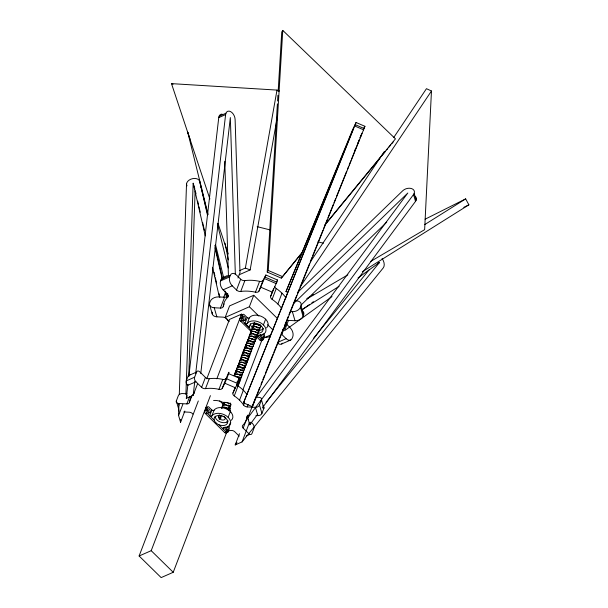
<?xml version="1.0" encoding="UTF-8"?>
<svg xmlns="http://www.w3.org/2000/svg" width="608" height="608" viewBox="0 0 608 608"><rect width="100%" height="100%" fill="white"/><g stroke="black" fill="none" stroke-linecap="round" stroke-linejoin="round"><path stroke-width="0.91" d="M184.855 411.031L180.561 422.279L178.577 415.454L178.965 404.077M179.292 394.6L186.512 184.14A6.794 4.59 -16.2 0 1 192.721 178.623A6.794 4.59 -16.2 0 1 199.72 181.511L207.647 214.1M180.561 422.279L180.66 419.436M185.904 394.531L193.162 183.244L194.894 189.21M188.769 375.774L195.107 191.011M393.771 137.446L426.451 88.684L431.467 90.995L424.642 229.672L370.743 261.379M301.766 253.232L281.306 278.13L267.231 272.08L277.4 103.839M277.575 101.004L277.917 95.334M278.145 91.55L281.747 32.004L282.773 30.4L395.458 138.867L325.06 224.534M267.231 272.08L268.257 270.476L282.773 30.4M265.871 275.044L258.947 291.148A3.701 2.432 20.9 0 1 255.451 292.19A32.65 21.417 20.9 0 0 240.738 291.452A3.701 2.432 20.9 0 1 236.527 290.024L232.241 285.821A6.665 4.188 66.3 0 1 229.71 276.883L230.265 275.447A6.665 4.188 66.3 0 1 236.375 274.983L240.662 279.194A3.701 2.432 20.9 0 0 244.872 280.615A32.65 21.417 20.9 0 1 259.593 281.352A3.701 2.432 20.9 0 0 263.082 280.311L265.833 274.991L277.62 280.068L270.697 296.202A3.701 2.432 20.9 0 0 272.11 299.349A32.65 21.417 20.9 0 1 281.846 308.697M197.471 384.074L193.177 395.314L186.306 398.339L187.94 384.203M188.814 376.671L218.751 117.61A6.794 4.271 66.3 0 1 222.064 114.144M193.177 395.314L194.811 381.186M195.677 373.654L225.614 114.593A6.794 4.271 66.3 0 1 230.569 111.598A6.794 4.271 66.3 0 1 235.106 119.472L239.993 272.718L237.986 277.962M200.769 373.464L230.341 117.564L235.349 274.626M239.499 270.628L245.381 268.044L276.997 90.083L171.494 83.63L209.874 198.96M239.225 274.74L250.146 269.937L277.461 116.204M222.186 388.375C227.217 379.688 234.544 356.843 222.186 388.375A3.397 2.227 20.9 0 1 218.986 389.325A29.952 19.654 20.9 0 0 205.481 388.649A3.397 2.227 20.9 0 1 201.62 387.342L195.928 381.756A3.397 2.136 66.3 0 1 194.636 377.203L196.604 372.05A3.397 2.136 66.3 0 1 199.72 371.815L205.42 377.401A3.397 2.227 20.9 0 0 209.281 378.708A29.952 19.654 20.9 0 1 222.779 379.384A3.397 2.227 20.9 0 0 225.986 378.434M255.535 397.206L259.206 397.389A3.397 2.295 -16.2 0 1 261.486 399.942L259.517 405.095A3.397 2.295 -16.2 0 1 255.413 407.33L247.152 406.919A3.397 2.227 20.9 0 1 243.58 405.027A29.952 19.654 20.9 0 0 234.27 395.899A3.397 2.227 20.9 0 1 232.97 393.004L236.656 385.366L239.75 377.165L239.332 377.895M243.519 402.846L356.068 122.489L364.937 126.312L252.373 406.653L243.519 402.846L353.392 128.736L285.996 291.62L287.607 292.311M227.035 296.37A3.701 2.432 20.9 0 1 224.58 297.244L218.363 296.932A6.665 4.507 -16.2 0 0 210.3 301.317L209.752 302.754A6.665 4.507 -16.2 0 0 214.229 307.77L220.446 308.074A3.701 2.432 20.9 0 0 223.242 306.356A32.65 21.417 20.9 0 1 227.81 297.137A3.701 2.432 20.9 0 0 227.407 294.036L223.121 289.826A6.665 4.188 66.3 0 1 220.598 280.896L221.145 279.452A6.665 4.188 66.3 0 1 224.512 277.423M178.501 408.416L176.328 400.938L178.296 395.785A3.397 2.295 -16.2 0 1 182.408 393.551L186.99 393.779M195.928 381.756L187.56 385.434A3.397 2.136 66.3 0 1 186.276 380.882L188.244 375.729A3.397 2.136 66.3 0 1 190.137 374.733M178.577 415.454L182.871 404.206M223.721 297.228L225.393 292.851L224.968 291.012M220.446 308.074L224.58 297.244M186.306 398.339L187.302 395.74M223.242 306.356L224.192 303.856M176.328 400.938A3.397 2.295 -16.2 0 0 178.608 403.492L186.869 403.902L189.719 396.446M227.81 297.137L228.448 295.465M186.869 403.902A3.397 2.227 20.9 0 0 189.43 402.321L191.33 397.351M229.254 321.389L225.188 317.399L229.573 305.908L253.749 295.275L277.468 318.546M236.527 290.024L240.662 279.194M201.62 387.342L205.42 377.401M227.734 429.575L173.227 572.288L161.143 577.6L139.118 555.993L198.314 400.961M206.773 378.807L229.444 319.451L241.528 314.138L242.866 315.446M240.738 291.452L244.872 280.615M205.481 388.649L209.281 378.708M139.118 555.993L151.202 550.681L210.406 395.641M216.836 378.807L241.528 314.138M214.145 420.105L206.826 412.961A2.037 1.284 66.3 0 1 206.051 410.233L207.161 407.33A2.037 1.284 66.3 0 1 209.03 407.185L211.896 410.005A1.36 0.889 20.9 0 0 214.069 410.187A10.184 6.68 20.9 0 1 227.772 409.655A10.184 6.68 20.9 0 1 231.222 420.318M247.19 317.589L244.994 323.334L249.424 327.72L242.113 320.553A2.037 1.284 66.3 0 1 241.346 317.817L242.448 314.914A2.037 1.284 66.3 0 1 244.325 314.777L247.19 317.589A1.36 0.889 20.9 0 0 249.356 317.771A10.184 6.68 20.9 0 1 263.059 317.239A10.184 6.68 20.9 0 1 266.509 327.902M225.188 317.399L249.364 306.766L253.749 295.275M255.451 292.19L259.593 281.352M218.986 389.325L222.779 379.384M211.896 410.005L209.707 415.75A1.36 0.889 20.9 0 0 211.873 415.933A10.184 6.68 20.9 0 1 228.129 417.339L230.326 411.593M258.947 291.148L263.082 280.311M211.873 415.933L214.069 410.187M244.994 323.334A1.36 0.889 20.9 0 0 247.16 323.524L249.356 317.771M220.886 417.878L219.252 418.996L220.886 417.878A1.87 1.444 42.1 0 1 220.689 417.514A1.87 1.512 38.3 0 1 220.582 417.134A1.87 1.558 32.7 0 1 220.56 416.754A1.87 1.588 25.4 0 1 220.613 416.488M218.903 424.81L226.206 431.976A2.037 1.284 66.3 0 0 228.076 431.84L229.186 428.936A2.037 1.284 66.3 0 0 228.41 426.2M232.97 393.004L235.182 387.205M227.742 408.363L227.924 407.884M228.646 405.992L228.828 405.513M229.55 403.621L229.733 403.142M236.968 384.18L236.786 384.659A3.397 2.227 20.9 0 0 238.062 385.958A29.952 19.654 20.9 0 1 246.992 394.531M237.69 382.288L237.88 381.809M238.602 379.924L238.784 379.445M239.506 377.553L239.689 377.074M240.411 375.182L240.593 374.703M241.315 372.81L241.498 372.332M242.22 370.439L242.402 369.96M243.124 368.068L243.306 367.589M244.028 365.697L244.211 365.218M244.933 363.326L245.115 362.847M245.837 360.962L246.02 360.483M246.742 358.591L246.924 358.112M247.646 356.22L247.836 355.741M248.558 353.848L248.74 353.37M249.462 351.477L249.645 350.998M250.367 349.106L250.549 348.627M251.271 346.735L251.454 346.256M252.176 344.371L252.358 343.892M253.08 342L253.262 341.521M253.984 339.629L254.167 339.15M254.889 337.258L255.071 336.779M255.793 334.886L255.976 334.408M256.698 332.515L256.88 332.036M257.602 330.144L257.792 329.665M258.514 327.773L258.696 327.294M259.418 325.409L259.601 324.93M270.697 296.202L273.562 288.701M234.27 395.899L238.062 385.958M272.11 299.349L276.245 288.511A3.701 2.432 20.9 0 1 274.755 286.672M223.98 427.492L223.349 429.134A1.36 0.889 20.9 0 1 223.911 427.751A10.184 6.68 20.9 0 0 228.129 417.339M256.736 334.856L258.643 336.726L259.266 335.084M258.643 336.726A1.36 0.889 20.9 0 1 259.206 335.335A10.184 6.68 20.9 0 0 263.424 324.923L265.612 319.177M228.707 426.991L230.402 422.568M242.919 389.789L263.028 337.159M239.544 400.193L243.337 390.252M256.036 336.27L260.049 340.199A2.037 1.284 66.3 0 0 261.919 340.062L263.37 339.424L264.472 336.52A2.037 1.284 66.3 0 0 263.705 333.792M277.864 304.03L281.998 293.193M285.996 291.62L352.359 130.348L356.068 122.489M243.58 405.027L244.522 402.542M247.152 406.919L248.102 404.434M382.067 258.567A6.794 4.271 66.3 0 1 383.276 267.885L242.068 441.91L235.197 444.927L239.491 433.686M251.4 422.514L252.67 423.761A3.397 2.136 66.3 0 1 253.954 428.313L251.993 433.466A3.397 2.136 66.3 0 1 248.877 433.702L243.177 428.116A3.397 2.227 20.9 0 1 242.805 425.273A29.952 19.654 20.9 0 0 247 416.814L247.638 415.158M243.177 428.116L246.977 418.175A3.397 2.227 20.9 0 1 246.536 417.658M257.716 414.116L249.797 424.794L247.813 417.97L254.752 399.806M252.373 406.653L259.639 387.623M285.958 323.631L290.244 327.834A6.665 4.188 66.3 0 1 292.775 336.771L292.228 338.215A6.665 4.188 66.3 0 1 286.11 338.671L281.823 334.461L285.958 323.631A3.701 2.432 20.9 0 1 285.486 323.068M242.068 441.91L249.333 422.879M288.549 320.18L284.544 330.676L332.006 296.59M249.797 424.794L250.792 422.195M286.072 321.784A3.701 2.432 20.9 0 1 288.785 320.424L295.002 320.735A6.665 4.507 -16.2 0 0 303.065 316.35L300.436 307.291L300.983 305.847A6.665 4.507 -16.2 0 0 296.506 300.838L294.728 300.747M255.991 415.553L257.83 415.644A3.397 2.295 -16.2 0 0 261.934 413.41L263.902 408.257L261.486 399.942M303.065 316.35L303.62 314.906L300.983 305.847M261.052 384.104L262.116 381.467M262.823 379.711L264.594 375.311M265.301 373.548L273.083 354.198M273.79 352.442L283.343 328.692M284.4 326.055L285.821 322.536M286.528 320.773L288.298 316.373M289.005 314.617L296.788 295.268M297.494 293.504L299.265 289.112M299.972 287.348L309.525 263.598M310.232 261.843L312.003 257.442M312.71 255.687L322.97 230.174M323.676 228.418L327.21 219.617M327.917 217.862L333.23 204.668M333.936 202.905L335.707 198.512M336.414 196.749L346.674 171.243M347.381 169.48L348.445 166.843M349.152 165.08L350.915 160.687M351.629 158.924L359.412 139.574L357.892 143.047M360.118 137.818L361.889 133.418L360.065 137.796M354.631 150.928L355.718 148.299M361.395 133.707L361.585 133.258M363.835 128.227L364.268 127.346M237.865 380.851L238.967 378.632M276.906 281.192L277.613 280.052M364.511 126.897L364.914 126.297M281.306 278.13L302.792 251.628M310.49 261.698L384.279 151.597M300.223 286.816L431.467 90.995M255.079 398.939L407.808 193.025L293.687 303.453M247.813 417.97L413.531 194.537A6.794 4.59 -16.2 0 0 411.684 188.624A6.794 4.59 -16.2 0 0 402.777 190.714L297.35 292.729M262.238 408.014L415.515 201.362A6.794 4.59 -16.2 0 0 415.538 196.62M313.508 338.352L369.026 269.937M266.046 402.283L379.476 262.496L377.758 263.256M235.197 444.927L236.998 442.715M325.234 224.679L379.992 158.042M381.193 156.575L385.404 151.453M386.612 149.986L387.813 148.519M389.014 147.06L390.822 144.864M392.023 143.397L393.224 141.93M301.104 305.018L386.696 222.194M302.678 309.404L309.578 304.448M311.874 302.799L313.409 301.697M358.036 277.894L379.476 262.496M307.01 298.52L310.217 296.506M311.82 295.503L313.424 294.5M424.802 224.55L465.667 198.884L468.882 204.82L362.315 271.753M302.222 309.495L339.074 286.345M307.04 298.855L347.875 274.831M425.106 219.199L465.667 198.884M463.813 207.358L468.882 204.82M222.619 277.674L227.43 275.553M290.746 339.994L281.633 343.999M219.07 116.265L225.933 113.248M218.751 117.61L225.614 114.593M221.145 279.452L230.265 275.447M220.598 280.896L229.71 276.883M223.121 289.826L232.241 285.821M242.448 314.914L241.004 315.552A2.037 1.284 66.3 0 1 242.668 315.233M241.346 317.817L239.894 318.455A2.037 1.284 66.3 0 0 240.662 321.191L251.355 331.679M240.662 321.191L242.113 320.553M263.705 338.01L270.613 334.97M260.049 340.199L261.501 339.568A2.037 1.284 66.3 0 0 263.37 339.424M188.244 375.729L196.604 372.05M186.276 380.882L194.636 377.203M277.826 342.312L286.11 338.671M207.161 407.33L205.709 407.968A2.037 1.284 66.3 0 1 207.381 407.649M206.051 410.233L204.6 410.871A2.037 1.284 66.3 0 0 205.375 413.6L224.755 432.615A2.037 1.284 66.3 0 0 226.624 432.478L228.076 431.84M205.375 413.6L206.826 412.961M229.809 408.318L228.099 409.07L230.432 408.272M224.755 432.615L226.206 431.976M246.134 436.042L249.478 434.568M290.594 311.585L292.372 311.668A6.665 4.507 -16.2 0 0 300.436 307.291M212.268 312.17A6.665 4.507 -16.2 0 0 216.858 316.829L223.083 317.14A3.701 2.432 20.9 0 1 226.974 319.2A32.65 21.417 20.9 0 0 228.555 321.358M183.776 411.943L189.286 412.216A3.397 2.227 20.9 0 1 192.858 414.109M257.192 226.678L270.066 229.892M317.878 241.84L323.395 243.215M276.997 90.083L279.384 91.033M171.494 83.63L173.082 84.261M245.381 268.044L250.146 269.937M355.376 124.731L364.222 128.539M354.852 126.061L363.698 129.869M268.257 270.476L282.332 276.526M265.164 277.187L276.921 282.241M264.617 278.631L276.366 283.678M260.878 287.25L272.627 292.304M228.631 373.654L239.408 378.282M226.662 378.799L237.447 383.435M224.755 383.2L235.539 387.836M249.364 306.766L258.848 316.076M267.657 324.718L273.083 330.038M256.85 335L261.501 339.568M236.656 385.191L238.009 386.513M246.977 418.175L248.239 419.414M219.693 400.854L223.744 404.829M239.24 436.134L234.817 431.794A3.397 2.227 20.9 0 0 230.956 430.487A29.952 19.654 20.9 0 1 228.395 430.745M151.202 550.681L173.227 572.288M217.968 223.288L228.16 253.924M190.053 139.27L187.728 132.111L208.111 214.662M209.699 305.148L212.329 314.207M414.192 193.344L416.176 200.161M413.531 194.537L415.515 201.362M292.372 311.668L295.002 320.735M259.517 405.095L261.934 413.41M225.393 292.851L226.632 297.114M255.413 407.33L257.83 415.644M186.512 184.14L187.013 185.843M214.229 307.77L216.858 316.829M178.608 403.492L179.094 405.156M217.39 223.934L228.258 267.961M215.582 244.933L223.736 277.955M214.86 245.389L222.498 278.51M225.469 291.392L226.738 296.917M199.72 181.511L207.571 215.559M214.996 247.768L222.209 279.049M195.358 190.988L195.996 193.762M197.699 201.149L198.55 204.843M198.976 206.69L200.252 212.23M202.593 222.391L204.508 230.698M214.092 272.262L214.943 275.956M215.369 277.803L216.646 283.343M218.986 293.497L219.838 297.19M193.162 183.244L205.291 235.881M212.534 267.284L219.351 296.833M225.013 243.2L228.38 259.95M224.77 161.272L228.418 275.751M281.823 334.461A3.701 2.432 20.9 0 1 281.223 333.708M227.377 295.518A32.65 21.417 20.9 0 1 227.726 293.451M276.245 288.511A32.65 21.417 20.9 0 1 285.98 297.859M285.904 322.84A32.65 21.417 20.9 0 1 282.88 329.779M264.267 337.394A32.65 21.417 20.9 0 0 268.5 337.045A3.701 2.432 20.9 0 1 270.066 337.106M302.358 310.893A6.665 4.507 -16.2 0 1 303.62 314.906M282.598 343.163A6.665 4.188 66.3 0 1 277.658 343.262M189.43 402.321A29.952 19.654 20.9 0 1 193.625 393.862A3.397 2.227 20.9 0 0 194.081 392.441M247 416.814A3.397 2.227 20.9 0 1 248.862 415.256M262.922 406.007A3.397 2.295 -16.2 0 1 263.902 408.257M179.094 411.061A3.397 2.295 -16.2 0 1 178.744 409.252M213.583 400.452A12.928 8.482 20.9 0 1 224.686 403.37M228.988 407.36A12.928 8.482 20.9 0 1 230.652 412.52M228.22 420.956A7.129 4.682 20.9 0 1 220.484 422.089A7.129 4.682 20.9 0 1 215.11 416.206M263.507 328.548A7.129 4.682 20.9 0 1 258.567 330.281M252.54 327.803A7.129 4.682 20.9 0 1 250.397 323.79M227.453 421.891A10.184 6.68 20.9 0 1 226.792 421.967M225.492 427.15A2.303 1.444 66.3 0 1 226.419 430.738M227.05 426.603A2.303 1.444 66.3 0 1 228.084 429.628A2.303 1.444 66.3 0 1 226.1 430.107A2.303 1.444 66.3 0 1 224.975 427.105M205.664 410.674A2.265 1.429 66.3 0 1 205.785 410.02M206.971 409.336A2.265 1.429 66.3 0 1 208.567 410.902A2.265 1.429 66.3 0 1 208.62 413.121M251.461 330.691A7.129 4.682 20.9 0 1 252.206 323.334A7.129 4.682 20.9 0 1 262.451 327.438A7.129 4.682 20.9 0 1 257.632 333.161M247.16 323.524A10.184 6.68 20.9 0 1 263.424 324.923M260.779 334.734A2.303 1.444 66.3 0 1 261.706 338.322M262.344 334.187A2.303 1.444 66.3 0 1 263.37 337.212A2.303 1.444 66.3 0 1 261.394 337.698A2.303 1.444 66.3 0 1 260.262 334.696M240.95 318.258A2.265 1.429 66.3 0 1 241.072 317.612M242.265 316.928A2.265 1.429 66.3 0 1 243.854 318.486A2.265 1.429 66.3 0 1 243.914 320.705M223.843 416.138A3.397 2.227 20.9 0 1 224.352 419.733A3.397 2.227 20.9 0 1 219.404 418.555A3.397 2.227 20.9 0 1 220.37 415.31M220.704 418.357A1.87 1.444 42.1 0 1 220.506 417.992A1.87 1.512 38.3 0 1 220.4 417.612A1.87 1.558 32.7 0 1 220.377 417.232A1.87 1.588 25.4 0 1 220.461 416.875A1.87 1.588 17.5 0 1 220.628 416.548A1.87 1.566 10.1 0 1 220.879 416.275A1.87 1.52 4.2 0 1 221.206 416.054A1.87 1.452 0.2 0 1 221.586 415.902A1.87 1.368 -2 0 1 222.004 415.819M219.663 418.752A3.815 2.744 29.8 0 1 219.359 414.793M219.914 418.236A3.815 2.295 11.8 0 1 218.66 415.857M236.003 372.43A3.815 2.744 29.8 0 1 237.401 369.33A3.815 2.744 29.8 0 1 241.824 370.69M242.934 370.28A3.815 2.212 13.3 0 1 242.022 373.122M235.38 375.364A3.815 2.744 29.8 0 1 236.231 371.792A3.815 2.744 29.8 0 1 240.912 373.061M242.022 372.651A3.815 2.212 13.3 0 1 240.836 375.569M234.103 375.387A3.815 2.744 29.8 0 1 240.008 375.432M241.118 375.022A3.815 2.212 13.3 0 1 240.213 377.864M236.786 376.458A3.815 2.744 29.8 0 1 239.104 377.804M240.213 377.393A3.815 2.212 13.3 0 1 239.028 380.312M237.112 382.371A3.815 2.744 29.8 0 1 237.295 382.538M238.404 382.136A3.815 2.212 13.3 0 1 237.211 385.046M237.5 384.507A3.815 2.212 13.3 0 1 237.903 386.414A3.815 2.66 31.1 0 0 237.546 384.058M224.428 403.651A3.815 2.744 29.8 0 1 224.025 402.23M223.402 405.779A3.815 2.744 29.8 0 1 224.648 402.534A3.815 2.744 29.8 0 1 229.148 403.872M230.257 403.461A3.815 2.212 13.3 0 1 229.284 406.326M222.315 407.649A3.815 2.744 29.8 0 1 223.995 404.837A3.815 2.744 29.8 0 1 228.243 406.243M229.353 405.832A3.815 2.212 13.3 0 1 228.091 408.766M221.631 408.173A3.815 2.744 29.8 0 1 227.339 408.614M228.448 408.204A3.815 2.212 13.3 0 1 228.441 410.59M239.385 379.848A3.815 2.212 13.3 0 1 238.404 382.607M242.972 369.831A3.815 2.66 31.1 0 1 242.516 373.145M236.208 372.392A3.815 2.295 11.8 0 1 237.173 369.641A3.815 2.295 11.8 0 1 241.923 370.264M240.616 370.447A1.87 0.98 2.5 0 1 240.912 370.576M239.848 372.871A1.87 0.98 2.5 0 1 240.046 372.97M225.332 408.211A1.87 1.178 -1.9 0 1 225.75 408.264M228.494 407.755A3.815 2.66 31.1 0 1 228.448 410.75M221.684 408.219A3.815 2.295 11.8 0 1 227.438 408.188M229.398 405.384A3.815 2.66 31.1 0 1 228.562 408.88M222.467 407.694A3.815 2.295 11.8 0 1 223.759 405.141A3.815 2.295 11.8 0 1 228.342 405.817M230.303 403.02A3.815 2.66 31.1 0 1 230.151 406.106M223.736 405.802A3.815 2.295 11.8 0 1 224.352 402.884A3.815 2.295 11.8 0 1 229.254 403.446M238.45 381.687A3.815 2.66 31.1 0 1 237.698 385.145M237.021 381.9A3.815 2.295 11.8 0 1 237.394 382.113M239.354 379.316A3.815 2.66 31.1 0 1 238.83 382.668M240.259 376.945A3.815 2.66 31.1 0 1 239.506 380.403M235.828 376.496A3.815 2.295 11.8 0 1 239.21 377.37M241.163 374.574A3.815 2.66 31.1 0 1 240.639 377.925M234.118 375.402A3.815 2.295 11.8 0 1 240.114 375.007M242.068 372.202A3.815 2.66 31.1 0 1 241.315 375.668M235.136 374.513A3.815 2.295 11.8 0 1 236.428 371.959A3.815 2.295 11.8 0 1 241.019 372.636M228.319 403.803A1.87 0.889 5.8 0 1 228.547 403.963M224.086 402.511A3.815 2.295 11.8 0 1 224.025 402.154M254.212 325.272A3.815 2.744 29.8 0 1 254.661 322.354M253.202 327.4A3.815 2.744 29.8 0 1 254.6 324.292A3.815 2.744 29.8 0 1 259.016 325.66M260.125 325.25A3.815 2.212 13.3 0 1 259.084 328.13M252.366 329.931A3.815 2.744 29.8 0 1 253.612 326.686A3.815 2.744 29.8 0 1 258.111 328.024M259.221 327.621A3.815 2.212 13.3 0 1 258.453 330.418M251.423 332.219A3.815 2.744 29.8 0 1 252.746 329.042A3.815 2.744 29.8 0 1 257.207 330.395M258.316 329.992A3.815 2.212 13.3 0 1 257.268 332.872M250.557 334.674A3.815 2.744 29.8 0 1 251.803 331.428A3.815 2.744 29.8 0 1 256.302 332.766M257.412 332.356A3.815 2.212 13.3 0 1 256.644 335.16M249.69 337.121A3.815 2.744 29.8 0 1 250.861 333.815A3.815 2.744 29.8 0 1 255.398 335.137M256.508 334.727A3.815 2.212 13.3 0 1 255.39 337.63M248.71 339.332A3.815 2.744 29.8 0 1 250.032 336.156A3.815 2.744 29.8 0 1 254.494 337.508M255.603 337.098A3.815 2.212 13.3 0 1 254.767 339.918M247.92 341.947A3.815 2.744 29.8 0 1 249.014 338.565A3.815 2.744 29.8 0 1 253.589 339.88M254.699 339.469A3.815 2.212 13.3 0 1 253.582 342.365M246.863 343.991A3.815 2.744 29.8 0 1 248.262 340.883A3.815 2.744 29.8 0 1 252.685 342.251M253.794 341.84A3.815 2.212 13.3 0 1 252.951 344.66M246.149 346.765A3.815 2.744 29.8 0 1 247.16 343.322A3.815 2.744 29.8 0 1 251.78 344.614M252.89 344.212A3.815 2.212 13.3 0 1 251.765 347.107M245.054 348.734A3.815 2.744 29.8 0 1 246.453 345.625A3.815 2.744 29.8 0 1 250.868 346.986M251.978 346.583A3.815 2.212 13.3 0 1 251.142 349.402M244.15 351.097A3.815 2.744 29.8 0 1 245.548 347.996A3.815 2.744 29.8 0 1 249.964 349.357M251.074 348.954A3.815 2.212 13.3 0 1 249.956 351.85M243.276 353.552A3.815 2.744 29.8 0 1 244.606 350.375A3.815 2.744 29.8 0 1 249.06 351.728M250.169 351.318A3.815 2.212 13.3 0 1 249.333 354.137M242.372 355.923A3.815 2.744 29.8 0 1 243.702 352.746A3.815 2.744 29.8 0 1 248.155 354.099M249.265 353.689A3.815 2.212 13.3 0 1 248.148 356.592M241.505 358.378A3.815 2.744 29.8 0 1 242.752 355.133A3.815 2.744 29.8 0 1 247.251 356.47M248.36 356.06A3.815 2.212 13.3 0 1 247.524 358.88M240.639 360.825A3.815 2.744 29.8 0 1 241.809 357.512A3.815 2.744 29.8 0 1 246.346 358.842M247.456 358.431A3.815 2.212 13.3 0 1 246.339 361.327M239.734 363.196A3.815 2.744 29.8 0 1 240.905 359.883A3.815 2.744 29.8 0 1 245.442 361.213M246.552 360.802A3.815 2.212 13.3 0 1 245.647 363.645M238.868 365.644A3.815 2.744 29.8 0 1 239.962 362.269A3.815 2.744 29.8 0 1 244.538 363.576M245.647 363.174A3.815 2.212 13.3 0 1 244.454 366.084M237.751 367.528A3.815 2.744 29.8 0 1 239.294 364.564A3.815 2.744 29.8 0 1 243.633 365.948M244.743 365.545A3.815 2.212 13.3 0 1 243.831 368.38M237.097 370.462A3.815 2.744 29.8 0 1 238.116 367.019A3.815 2.744 29.8 0 1 242.729 368.319M243.838 367.908A3.815 2.212 13.3 0 1 242.645 370.827M256.91 327.78A1.87 0.98 2.5 0 1 257.245 327.932M256.34 330.304A1.87 0.889 5.8 0 1 256.546 330.44M254.532 335.046A1.87 0.889 5.8 0 1 254.79 335.228M251.583 339.477A1.87 1.178 -1.9 0 1 252.001 339.53M251.476 342.008A1.87 1.072 -0.1 0 0 251.096 341.901A1.87 1.178 -1.9 0 0 250.777 341.856M250.184 344.265A1.87 1.072 -0.1 0 1 250.572 344.371M249.668 346.742A1.87 0.98 2.5 0 1 249.926 346.856M247.289 354.008A1.87 0.889 5.8 0 1 247.524 354.168M243.489 360.81A1.87 1.178 -1.9 0 1 243.8 360.848M241.14 367.969A1.87 1.072 -0.1 0 1 241.52 368.076M243.876 367.468A3.815 2.66 31.1 0 1 243.124 370.926M237.059 369.938A3.815 2.295 11.8 0 1 238.131 367.255A3.815 2.295 11.8 0 1 242.828 367.893M244.781 365.096A3.815 2.66 31.1 0 1 244.325 368.402M237.903 367.483A3.815 2.295 11.8 0 1 239.088 364.868A3.815 2.295 11.8 0 1 243.732 365.522M245.693 362.725A3.815 2.66 31.1 0 1 244.94 366.183M238.815 365.112A3.815 2.295 11.8 0 1 239.993 362.497A3.815 2.295 11.8 0 1 244.636 363.151M246.597 360.354A3.815 2.66 31.1 0 1 246.141 363.668M240.099 363.212A3.815 2.295 11.8 0 1 240.601 360.24A3.815 2.295 11.8 0 1 245.541 360.78M247.502 357.983A3.815 2.66 31.1 0 1 246.749 361.441M240.624 360.377A3.815 2.295 11.8 0 1 241.802 357.755A3.815 2.295 11.8 0 1 246.445 358.408M248.406 355.612A3.815 2.66 31.1 0 1 247.95 358.925M241.771 358.325A3.815 2.295 11.8 0 1 242.501 355.46A3.815 2.295 11.8 0 1 247.35 356.045M249.31 353.24A3.815 2.66 31.1 0 1 248.634 356.668M242.486 355.718A3.815 2.295 11.8 0 1 243.557 353.035A3.815 2.295 11.8 0 1 248.254 353.674M250.215 350.869A3.815 2.66 31.1 0 1 249.759 354.183M243.512 353.506A3.815 2.295 11.8 0 1 244.363 350.702A3.815 2.295 11.8 0 1 249.166 351.302M251.119 348.506A3.815 2.66 31.1 0 1 250.443 351.926M244.294 350.976A3.815 2.295 11.8 0 1 245.374 348.293A3.815 2.295 11.8 0 1 250.07 348.931M252.024 346.134A3.815 2.66 31.1 0 1 251.636 349.402M245.206 348.604A3.815 2.295 11.8 0 1 246.278 345.922A3.815 2.295 11.8 0 1 250.975 346.56M252.928 343.763A3.815 2.66 31.1 0 1 252.259 347.191M246.164 346.317A3.815 2.295 11.8 0 1 247.129 343.573A3.815 2.295 11.8 0 1 251.879 344.189M253.832 341.392A3.815 2.66 31.1 0 1 253.445 344.66M246.954 343.778A3.815 2.295 11.8 0 1 248.14 341.164A3.815 2.295 11.8 0 1 252.784 341.818M254.737 339.021A3.815 2.66 31.1 0 1 254.068 342.448M247.98 341.574A3.815 2.295 11.8 0 1 248.938 338.831A3.815 2.295 11.8 0 1 253.688 339.454M255.649 336.65A3.815 2.66 31.1 0 1 255.254 339.918M248.718 338.96A3.815 2.295 11.8 0 1 250.002 336.406A3.815 2.295 11.8 0 1 254.592 337.083M256.553 334.278A3.815 2.66 31.1 0 1 255.877 337.706M249.789 336.84A3.815 2.295 11.8 0 1 250.747 334.088A3.815 2.295 11.8 0 1 255.497 334.712M257.458 331.915A3.815 2.66 31.1 0 1 257.07 335.183M250.823 334.62A3.815 2.295 11.8 0 1 251.552 331.755A3.815 2.295 11.8 0 1 256.401 332.34M258.362 329.544A3.815 2.66 31.1 0 1 257.686 332.964M251.659 332.173A3.815 2.295 11.8 0 1 252.51 329.369A3.815 2.295 11.8 0 1 257.306 329.969M259.266 327.172A3.815 2.66 31.1 0 1 258.879 330.44M252.563 329.802A3.815 2.295 11.8 0 1 253.414 326.998A3.815 2.295 11.8 0 1 258.21 327.598M260.171 324.801A3.815 2.66 31.1 0 1 259.57 328.191M253.407 327.355A3.815 2.295 11.8 0 1 254.372 324.611A3.815 2.295 11.8 0 1 259.122 325.227M253.886 337.6A1.87 0.821 9.6 0 1 254.03 337.744M244.834 361.304A1.87 0.821 9.6 0 1 244.978 361.448M242.303 368.608A1.87 0.775 13.8 0 1 242.372 368.76M254.25 324.9A3.815 2.295 11.8 0 1 254.068 323.175M200.359 186.367A6.794 4.59 -16.2 0 1 201.704 188.336M215.969 422.925A7.129 4.682 20.9 0 0 227.491 423.191A7.129 4.682 20.9 0 0 219.176 415.477A7.129 4.682 20.9 0 0 215.969 422.925M207.115 410.278A2.265 1.429 66.3 0 0 209.616 412.908A2.265 1.429 66.3 0 0 209.388 409.298A2.265 1.429 66.3 0 0 207.115 410.278M242.41 317.862A2.265 1.429 66.3 0 0 244.902 320.492A2.265 1.429 66.3 0 0 244.674 316.882A2.265 1.429 66.3 0 0 242.41 317.862"/></g></svg>
